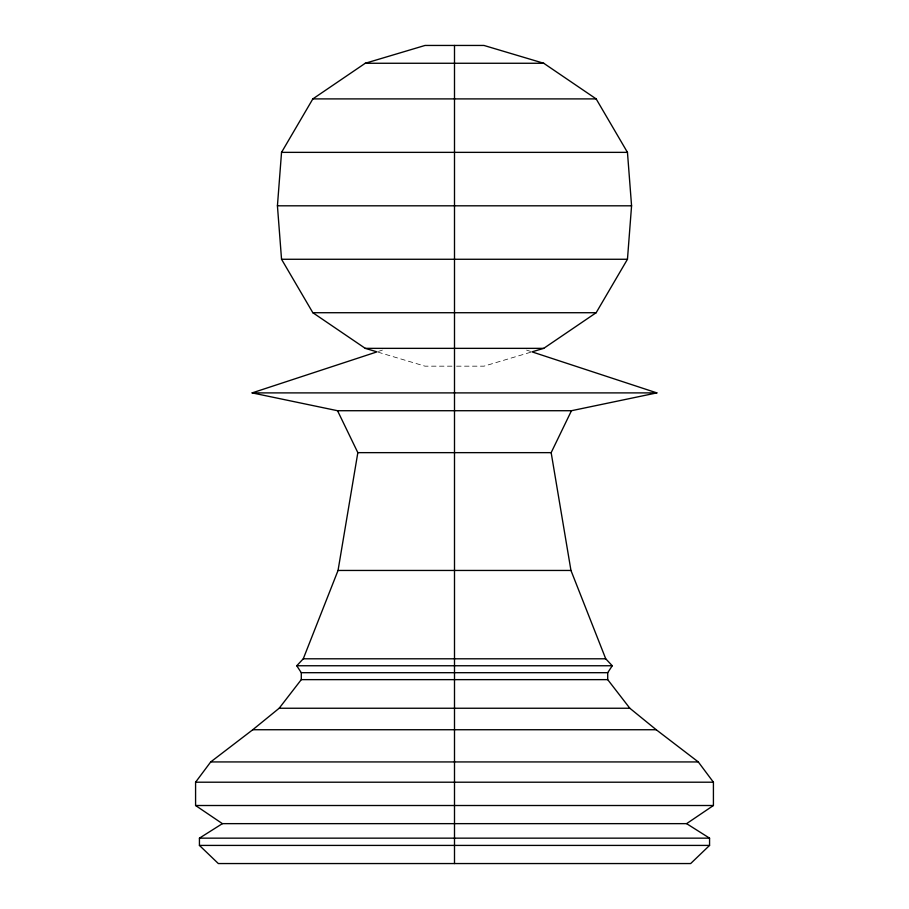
<?xml version="1.0" encoding="UTF-8"?>
<svg xmlns="http://www.w3.org/2000/svg" width="909" height="909" viewBox="0 0 909 909"><rect width="100%" height="100%" fill="white"/><g stroke="black" fill="none" stroke-linecap="round" stroke-linejoin="round"><path stroke-width="0.68" stroke-dasharray="4.54 3.41" d="M378.371 351.419L382.382 350.113M530.629 352.26L483.952 366.168L454.5 366.168M451.955 366.168L425.048 366.168L378.371 352.26M526.618 350.113L530.629 351.419"/><path stroke-width="1.36" d="M277.427 205.809L281.54 152.36L312.844 98.899L365.259 63.266L425.048 45.45L483.952 45.45L543.741 63.266L596.156 98.899L627.46 152.36L631.573 205.809L627.46 259.27L596.156 312.719L543.741 348.352L531.97 351.863L656.866 392.893L571.454 410.72L337.546 410.72L252.134 392.893L377.03 351.863L365.259 348.352L312.844 312.719L281.54 259.27L277.427 205.809L631.573 205.809M222.398 823.645L199.435 838.155L199.435 845.415L218.33 863.55L690.67 863.55L709.565 845.415L709.565 838.155L686.602 823.645L222.398 823.645L195.583 805.51L195.583 782.206L210.706 761.935L252.77 729.734L279.165 708.247L301.288 679.637L301.288 672.694L296.754 665.752L303.265 658.798L338.046 570.454L357.839 452.648L337.546 410.72M686.602 823.645L713.417 805.51L713.417 782.206L698.294 761.935L656.23 729.734L629.835 708.247L607.712 679.637L607.712 672.694L612.246 665.752L605.735 658.798L570.954 570.454L551.161 452.648L571.454 410.72M365.259 63.266L543.741 63.266M312.844 98.899L596.156 98.899M281.54 152.36L627.46 152.36M281.54 259.27L627.46 259.27M312.844 312.719L596.156 312.719M365.259 348.352L543.741 348.352M252.134 392.893L656.866 392.893M357.839 452.648L551.161 452.648M338.046 570.454L570.954 570.454M303.265 658.798L605.735 658.798M296.754 665.752L612.246 665.752M301.288 672.694L607.712 672.694M301.288 679.637L607.712 679.637M279.165 708.247L629.835 708.247M252.77 729.734L656.23 729.734M210.706 761.935L698.294 761.935M195.583 782.206L713.417 782.206M195.583 805.51L713.417 805.51M199.435 838.155L709.565 838.155M199.435 845.415L709.565 845.415M454.5 45.45L454.5 863.55"/></g></svg>
